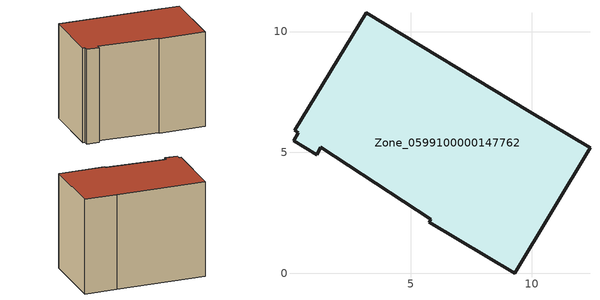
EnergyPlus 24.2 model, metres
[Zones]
Zone_0599100000147762
 floor ground (C_G): 9.3,0 5.76,2.12 5.83,2.24 1.28,5.21 1.12,4.91 0.15,5.49 0.34,5.82 0.2,5.91 3.15,10.78 9.93,6.68 12.41,5.19 z0
 wall outside (C_F): 0.15,5.49 1.12,4.91 1.28,5.21 5.83,2.24 5.76,2.12 9.3,0 12.41,5.19 9.93,6.68 3.15,10.78 0.2,5.91 0.34,5.82 0.15,5.49 z0:8.6
 roof outside (C_R): 5.76,2.12 9.3,0 12.41,5.19 9.93,6.68 3.15,10.78 0.2,5.91 0.34,5.82 0.15,5.49 1.12,4.91 1.28,5.21 5.83,2.24 z8.6
[BUILDING]
Pand.0599100000147762: North Axis=0; Terrain=City; Loads Convergence Tolerance Value=0.04; Temperature Convergence Tolerance Value=0.4; Solar Distribution=FullExterior; Maximum Number of Warmup Days=25; Minimum Number of Warmup Days=1
[Site:Location]
Rotterdam.The.Hague.AP_ZH_NLD Design_Conditions: Latitude=51.96; Longitude=4.45; Time Zone=1; Elevation=-4.5
[SITE:GROUNDTEMPERATURE:BUILDINGSURFACE]
18, 18, 18, 18, 18, 18, 18, 18, 18, 18, 18, 18
[MATERIAL] Thermal Absorptance=0.9; Solar Absorptance=0.7; Visible Absorptance=0.7
Name | Roughness | Thickness | Conductivity | Density | Specific Heat
G.TC.1946-1964 | MediumSmooth | 0.15 | 1 | 540 | 1210
F.TC.1946-1964 | Rough | 0.3 | 0.857143 | 1920 | 840
R.TC.1946-1964 | MediumRough | 0.2 | 0.235294 | 1500 | 1000
[CONSTRUCTION]
C_G: G.TC.1946-1964
C_F: F.TC.1946-1964
C_R: R.TC.1946-1964
[ZONE]
Zone_0599100000147762: Type=1; Multiplier=1; Ceiling Height=Autocalculate; Volume=Autocalculate; Floor Area=autocalculate; Part of Total Floor Area=Yes
[ZONEINFILTRATION:DESIGNFLOWRATE]
Infil_Zone_0599100000147762: Zone or ZoneList or Space or SpaceList=Zone_0599100000147762; Schedule=AlwaysOn; Design Flow Rate Calculation Method=Flow/Area; Flow Rate per Floor Area=0.003; Constant Term Coefficient=1; Temperature Term Coefficient=0; Velocity Term Coefficient=0; Velocity Squared Term Coefficient=0
[HVACTEMPLATE:ZONE:IDEALLOADSAIRSYSTEM]
Zone_0599100000147762: Maximum Heating Supply Air Temperature=50; Minimum Cooling Supply Air Temperature=13; Maximum Heating Supply Air Humidity Ratio=0.0156; Minimum Cooling Supply Air Humidity Ratio=0.0077; Heating Limit=NoLimit; Cooling Limit=NoLimit; Dehumidification Control Type=ConstantSensibleHeatRatio; Cooling Sensible Heat Ratio=0.7; Dehumidification Setpoint=60; Humidification Control Type=None; Humidification Setpoint=30; Outdoor Air Method=None; Outdoor Air Flow Rate per Person=0.00944; Outdoor Air Flow Rate per Zone Floor Area=0; Outdoor Air Flow Rate per Zone=0; Demand Controlled Ventilation Type=None; Outdoor Air Economizer Type=NoEconomizer; Heat Recovery Type=None; Sensible Heat Recovery Effectiveness=0.7; Latent Heat Recovery Effectiveness=0.65
[ZONECONTROL:THERMOSTAT]
ThermostatControl_Zone_0599100000147762: Zone or ZoneList=Zone_0599100000147762; Control Type Schedule=DualSetpointControlType; Control 1=Thermostat_Zone_0599100000147762; Temperature Difference Between Cutout And Setpoint=0
[THERMOSTATSETPOINT:DUALSETPOINT]
Thermostat_Zone_0599100000147762: Heating Setpoint Temperature Schedule=HeatingSetpoint_Zone_0599100000147762; Cooling Setpoint Temperature Schedule=CoolingSetpoint_Zone_0599100000147762
[SCHEDULE:COMPACT]
HeatingSetpoint_Zone_0599100000147762: Through: 12/31, For: AllDays, Until: 24:00, 21
CoolingSetpoint_Zone_0599100000147762: Through: 12/31, For: AllDays, Until: 24:00, 24
DualSetpointControlType: Through: 12/31, For: AllDays, Until: 24:00, 4
AlwaysOn: Through: 12/31, For: AllDays, Until: 24:00, 1
